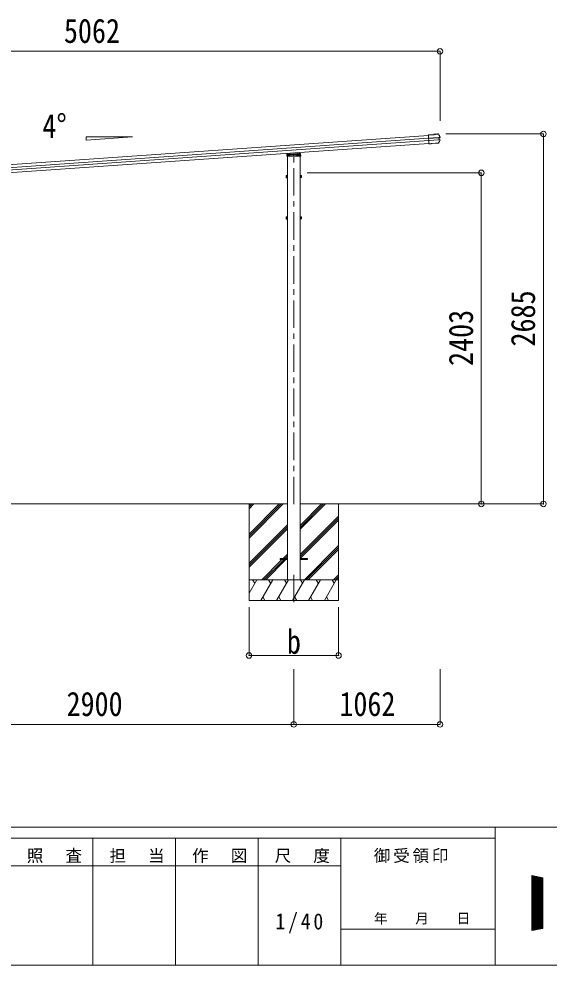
# Model space of a CAD drawing. Units: millimetres at full size, sheet at 1:40. Extents: x -11243 to 11243, y -7760 to 7760.
# Drawn here: x 3664 to 7514, y -7760 to -893 of the extents above; entities that cross this region are included whole.
import ezdxf
from ezdxf.enums import TextEntityAlignment as Align

# ---------------------------------------------------------------- set-up
doc = ezdxf.new("R2010")
doc.units = ezdxf.units.MM
doc.header["$LTSCALE"] = 40
doc.header["$PDMODE"] = 32
doc.header["$PDSIZE"] = 40
doc.linetypes.add('CHAIN1', pattern=[8, 5, -1, 1, -1])
doc.linetypes.add('DASHED1', pattern=[1.8, 1.2, -0.6])
for name, color, linetype, lineweight in [('0-0_0', 7, 'Continuous', 9), ('0-1_本体', 5, 'CHAIN1', 9), ('0-3_ELV2', 4, 'Continuous', 9), ('0-6_OTH_LINE', 6, 'Continuous', 9), ('0-7_SHAPE', 4, 'Continuous', 9), ('F-0_240', 7, 'Continuous', 9)]:
    doc.layers.add(name, color=color, linetype=linetype, lineweight=lineweight)
doc.styles.add('ＭＳ ゴシック', font='')
doc.styles.get('ＭＳ ゴシック').set_extended_font_data('MS Gothic')

msp = doc.modelspace()

# ---------------------------------------------------------------- linework, layer by layer
at = {"layer": '0-0_0'}
for p, q in [((2806.7, -4413.22), (5613.7, -4413.22)), ((5335.2, -4413.22), (5335.2, -5113.22)), ((5335.2, -4632.2), (5554.18, -4413.22)), ((5335.2, -4646.34), (5568.32, -4413.22)), ((5335.2, -4660.48), (5582.46, -4413.22)), ((5335.2, -4448.35), (5370.33, -4413.22)), ((5335.2, -4434.21), (5356.18, -4413.22)), ((5335.2, -4420.07), (5342.04, -4413.22)), ((5706.7, -4597.35), (5890.83, -4413.22)), ((5706.7, -4583.21), (5876.68, -4413.22)), ((5706.7, -4569.07), (5862.54, -4413.22)), ((5706.7, -4413.22), (7137.54, -4413.22)), ((5985.2, -4413.22), (5985.2, -5113.22)), ((5706.7, -4781.2), (5985.2, -4502.7)), ((5706.7, -4795.34), (5985.2, -4516.84)), ((5707.46, -4808.72), (5985.2, -4530.99)), ((5335.2, -4844.33), (5613.7, -4565.83)), ((5335.2, -4858.47), (5613.7, -4579.98)), ((5335.2, -4872.62), (5613.7, -4594.12)), ((5736.8, -4963.22), (5985.2, -4714.83)), ((5750.95, -4963.22), (5985.2, -4728.97)), ((5442.58, -4963.22), (5613.7, -4792.11)), ((5582.94, -4808.72), (5613.7, -4777.96)), ((5765.09, -4963.22), (5985.2, -4743.12)), ((5428.44, -4963.22), (5573.94, -4817.72)), ((5456.72, -4963.22), (5602.22, -4817.72)), ((5948.94, -4963.22), (5985.2, -4926.96)), ((5963.08, -4963.22), (5985.2, -4941.11)), ((5335.2, -4963.22), (5985.2, -4963.22)), ((5335.2, -5060.47), (5391.34, -4963.22)), ((5376.34, -4989.2), (5361.34, -4963.22)), ((5420.21, -5113.22), (5506.81, -4963.22)), ((5491.81, -4989.2), (5476.81, -4963.22)), ((5535.68, -5113.22), (5622.28, -4963.22)), ((5607.28, -4989.2), (5592.28, -4963.22)), ((5651.15, -5113.22), (5737.75, -4963.22)), ((5722.75, -4989.2), (5707.75, -4963.22)), ((5766.62, -5113.22), (5853.22, -4963.22)), ((5838.22, -4989.2), (5823.22, -4963.22)), ((5882.09, -5113.22), (5968.69, -4963.22)), ((5938.69, -4963.22), (5953.69, -4989.2)), ((5977.22, -4963.22), (5985.2, -4955.25)), ((5335.2, -5113.22), (5985.2, -5113.22)), ((5435.21, -5087.24), (5450.21, -5113.22)), ((5550.68, -5087.24), (5565.68, -5113.22)), ((5666.15, -5087.24), (5681.15, -5113.22)), ((5781.62, -5087.24), (5796.62, -5113.22)), ((5897.09, -5087.24), (5912.09, -5113.22))]:
    msp.add_line(p, q, dxfattribs=at)
at = {"layer": '0-1_本体'}
for p, q in [((5660.2, -4415.72), (5660.2, -1855.04)), ((5660.2, -4927.09), (5660.2, -5156.09))]:
    msp.add_line(p, q, dxfattribs=at)
at = {"layer": '0-3_ELV2'}
for p, q in [((6637.41, -1738.81), (1774.85, -2078.83)), ((6638.83, -1759.12), (1776.27, -2099.14)), ((6640.04, -1776.36), (1777.47, -2116.38)), ((6676.49, -1732.89), (6637.19, -1735.64)), ((6641.7, -1800.08), (6637.19, -1735.64)), ((6637.29, -1737.14), (6678.09, -1734.29)), ((6638.86, -1759.6), (6711.77, -1754.5)), ((6711.86, -1755.73), (6638.95, -1760.83)), ((6712.83, -1769.6), (6639.92, -1774.7)), ((6640.01, -1775.93), (6712.91, -1770.83)), ((6689.05, -1727.6), (6676.19, -1728.5)), ((6676.19, -1728.5), (6676.49, -1732.89)), ((6689.16, -1729.1), (6677.79, -1729.9)), ((6678.09, -1734.29), (6677.79, -1729.9)), ((6677.79, -1729.9), (6678.37, -1730.49)), ((6678.81, -1734.91), (6678.09, -1734.29)), ((6689.17, -1729.13), (6687.86, -1729.22)), ((6687.86, -1729.22), (6688, -1731.19)), ((6688, -1731.19), (6704.96, -1730)), ((6689.16, -1729.1), (6689.05, -1727.6)), ((6689.05, -1727.6), (6689.26, -1728.2)), ((6689.16, -1729.1), (6689.17, -1729.13)), ((6689.17, -1729.13), (6689.2, -1729.6)), ((6703.55, -1728.6), (6689.2, -1729.6)), ((6693.38, -1729.31), (6693.49, -1730.8)), ((6699.47, -1730.38), (6699.37, -1728.89)), ((6703.3, -1727.22), (6703.42, -1726.6)), ((6708.59, -1726.24), (6703.42, -1726.6)), ((6703.55, -1728.6), (6703.52, -1728.13)), ((6704.96, -1730), (6704.82, -1728.04)), ((6713.26, -1754.39), (6714.18, -1754.33)), ((6713.63, -1755.72), (6714.14, -1755.68)), ((6713.81, -1770.71), (6714.04, -1770.69)), ((6720.09, -1752.75), (6714.18, -1754.33)), ((6714.18, -1754.33), (6715.32, -1770.66)), ((6714.41, -1770.73), (6715.32, -1770.66)), ((6715.09, -1769.33), (6714.58, -1769.36)), ((6714.84, -1755.52), (6715.76, -1755.46)), ((6715.32, -1770.66), (6721.36, -1771.4)), ((6715.81, -1769.39), (6716.73, -1769.33)), ((6641.46, -1796.67), (1778.89, -2136.69)), ((6658.35, -1797.41), (6641.59, -1798.59)), ((6649.15, -1799.16), (6641.67, -1799.69)), ((6658.45, -1798.91), (6641.7, -1800.08)), ((6649.18, -1799.56), (6649.07, -1798.06)), ((6658.35, -1797.41), (6658.52, -1797.03)), ((6658.35, -1797.41), (6658.45, -1798.91)), ((6658.45, -1798.91), (6658.63, -1798.53)), ((6658.52, -1797.03), (6664.51, -1796.61)), ((6658.52, -1797.03), (6658.63, -1798.53)), ((6658.63, -1798.53), (6664.61, -1798.11)), ((6664.51, -1796.61), (6664.73, -1796.97)), ((6711.8, -1793.68), (6664.73, -1796.97)), ((6664.73, -1796.97), (6664.84, -1798.47)), ((6710.98, -1795.24), (6664.84, -1798.47)), ((5611.26, -1877.65), (5660.2, -1874.23)), ((5611.78, -1869.15), (5660.2, -1865.76)), ((5613.7, -4963.22), (5613.7, -1888.16)), ((5660.2, -1865.76), (5708.61, -1869.15)), ((5660.2, -1865.76), (5660.2, -1866.7)), ((5660.2, -1874.23), (5709.13, -1877.65)), ((5660.2, -1874.23), (5660.2, -1875.17)), ((5690.01, -1863.23), (5690.3, -1867.87)), ((5706.7, -4963.22), (5706.7, -1888.16)), ((5709.54, -1870.08), (5710.65, -1888.16)), ((5605, -2031.46), (5605.58, -2030.45)), ((5605, -2031.46), (5605, -2044.46)), ((5605, -2044.46), (5605.58, -2045.47)), ((5610.5, -2030.45), (5605.58, -2030.45)), ((5610.5, -2034.21), (5605.58, -2034.21)), ((5610.5, -2041.71), (5605.58, -2041.71)), ((5610.5, -2045.47), (5605.58, -2045.47)), ((5610.49, -2038.26), (5612.1, -2038.26)), ((5610.5, -2030.25), (5610.5, -2045.27)), ((5612.1, -2030.71), (5610.5, -2030.71)), ((5610.5, -2037.26), (5612.1, -2037.26)), ((5610.5, -2044.81), (5612.1, -2044.81)), ((5708.3, -2030.71), (5709.9, -2030.71)), ((5709.9, -2037.26), (5708.3, -2037.26)), ((5709.9, -2038.26), (5708.3, -2038.26)), ((5709.9, -2044.81), (5708.3, -2044.81)), ((5709.9, -2030.25), (5709.9, -2045.27)), ((5709.9, -2030.25), (5714.81, -2030.25)), ((5709.9, -2034.01), (5714.81, -2034.01)), ((5709.9, -2041.51), (5714.81, -2041.51)), ((5709.9, -2045.27), (5714.81, -2045.27)), ((5715.4, -2031.26), (5714.81, -2030.25)), ((5715.4, -2044.26), (5714.81, -2045.27)), ((5715.4, -2031.26), (5715.4, -2044.26)), ((5605, -2331.46), (5605.58, -2330.45)), ((5605, -2331.46), (5605, -2344.46)), ((5610.5, -2330.45), (5605.58, -2330.45)), ((5610.5, -2334.21), (5605.58, -2334.21)), ((5610.5, -2330.25), (5610.5, -2345.27)), ((5612.1, -2330.71), (5610.5, -2330.71)), ((5708.3, -2330.71), (5709.9, -2330.71)), ((5709.9, -2330.25), (5709.9, -2345.27)), ((5709.9, -2330.25), (5714.81, -2330.25)), ((5709.9, -2334.01), (5714.81, -2334.01)), ((5715.4, -2331.26), (5714.81, -2330.25)), ((5715.4, -2331.26), (5715.4, -2344.26)), ((5605, -2344.46), (5605.58, -2345.47)), ((5610.5, -2341.71), (5605.58, -2341.71)), ((5610.5, -2345.47), (5605.58, -2345.47)), ((5610.49, -2338.26), (5612.1, -2338.26)), ((5610.5, -2337.26), (5612.1, -2337.26)), ((5610.5, -2344.81), (5612.1, -2344.81)), ((5709.9, -2337.26), (5708.3, -2337.26)), ((5709.9, -2338.26), (5708.3, -2338.26)), ((5709.9, -2344.81), (5708.3, -2344.81)), ((5709.9, -2341.51), (5714.81, -2341.51)), ((5709.9, -2345.27), (5714.81, -2345.27)), ((5715.4, -2344.26), (5714.81, -2345.27)), ((5560.2, -4808.72), (5613.7, -4808.72)), ((5760.2, -4808.72), (5706.7, -4808.72))]:
    msp.add_line(p, q, dxfattribs=at)
at = {"layer": '0-3_ELV2', "linetype": 'DASHED1'}
for p, q in [((5611.33, -1877.66), (5709.06, -1877.66)), ((5613.8, -1871.01), (5612.75, -1888.16)), ((5613.22, -1880.46), (5618.2, -1880.46)), ((5613.27, -1879.66), (5707.12, -1879.66)), ((5660.2, -1876.24), (5613.28, -1879.52)), ((5660.2, -1867.77), (5613.8, -1871.01)), ((5617, -1870.79), (5617, -1884.43)), ((5617, -1884.43), (5618, -1886.16)), ((5702.4, -1886.16), (5618, -1886.16)), ((5618.2, -1870.7), (5618.2, -1886.16)), ((5619.7, -1879.07), (5619.7, -1886.16)), ((5622.8, -1879.66), (5622.8, -1886.16)), ((5622.92, -1879.66), (5622.92, -1886.16)), ((5623.2, -1878.82), (5623.2, -1886.16)), ((5623.2, -1884.43), (5626.2, -1884.43)), ((5626.2, -1878.61), (5626.2, -1886.16)), ((5629.44, -1878.6), (5630.12, -1867.41)), ((5632.13, -1867.27), (5630.86, -1888.16)), ((5634.2, -1877.66), (5634.2, -1879.66)), ((5638.7, -1880.46), (5638.7, -1877.74)), ((5640.2, -1880.46), (5638.7, -1880.46)), ((5640.2, -1877.63), (5640.2, -1880.46)), ((5706.59, -1871.01), (5660.2, -1867.77)), ((5707.11, -1879.52), (5660.2, -1876.24)), ((5680.2, -1880.46), (5680.2, -1877.63)), ((5680.2, -1880.46), (5681.7, -1880.46)), ((5681.7, -1877.74), (5681.7, -1880.46)), ((5686.2, -1879.66), (5686.2, -1877.66)), ((5688.02, -1863.37), (5689.53, -1888.16)), ((5690.3, -1867.87), (5690.95, -1878.6)), ((5694.2, -1878.61), (5694.2, -1886.16)), ((5694.2, -1884.43), (5697.2, -1884.43)), ((5697.2, -1878.82), (5697.2, -1886.16)), ((5697.47, -1879.66), (5697.47, -1886.16)), ((5697.6, -1879.66), (5697.6, -1886.16)), ((5700.7, -1879.07), (5700.7, -1886.16)), ((5702.2, -1870.7), (5702.2, -1886.16)), ((5702.2, -1880.46), (5707.17, -1880.46)), ((5702.4, -1886.16), (5703.4, -1884.43)), ((5703.4, -1870.79), (5703.4, -1884.43)), ((5707.64, -1888.16), (5706.59, -1871.01))]:
    msp.add_line(p, q, dxfattribs=at)
at = {"layer": '0-3_ELV2'}
for points in [[(6709.02, -1727.71), (6703.52, -1728.1), (6703.42, -1726.6)], [(6704.82, -1728.04), (6703.52, -1728.13), (6703.52, -1728.1)], [(6710.17, -1728.37), (6715.69, -1739.59), (6720.93, -1750.96)], [(6722.37, -1773.27), (6717.2, -1783.53), (6711.8, -1793.68)], [(6720.48, -1754.2), (6715.76, -1755.46), (6716.73, -1769.33), (6721.54, -1769.92)], [(6664.51, -1796.61), (6664.61, -1798.11), (6664.84, -1798.47)], [(5710.65, -1888.16), (5609.75, -1888.16), (5610.85, -1870.08)], [(5613.7, -2029.26), (5612.1, -2029.26), (5612.1, -2046.26), (5613.7, -2046.26)], [(5706.7, -2029.26), (5708.3, -2029.26), (5708.3, -2046.26), (5706.7, -2046.26)], [(5613.7, -2329.26), (5612.1, -2329.26), (5612.1, -2346.26), (5613.7, -2346.26)], [(5706.7, -2329.26), (5708.3, -2329.26), (5708.3, -2346.26), (5706.7, -2346.26)], [(5560.2, -4808.72), (5560.2, -4817.72), (5613.7, -4817.72)], [(5760.2, -4808.72), (5760.2, -4817.72), (5706.7, -4817.72)]]:
    msp.add_lwpolyline(points, dxfattribs=at)
for centre, radius, start, end in [((6708.82, -1729.42), 3.19, 26.86597, 94.02466), ((6709.11, -1728.91), 1.2, 26.89869, 94.02902), ((6263.83, -1954.8), 502, 24.03393, 26.8619), ((6272.75, -1553.39), 502, 331.41438, 333.93986), ((6719.75, -1751.49), 1.3, 285.12702, 24.10936), ((6719.75, -1751.49), 2.8, 285, 24.03393), ((6721.2, -1772.7), 1.3, 333.87402, 82.86161), ((6721.2, -1772.69), 2.8, 333.93986, 83), ((6710.76, -1792.05), 3.19, 273.987, 331.41712), ((5611.33, -1878.65), 1, 94, 176.5), ((5611.85, -1870.14), 1, 94, 176.5), ((5708.54, -1870.14), 1, 3.5, 86), ((5709.06, -1878.65), 1, 3.5, 86), ((5617.41, -2037.96), 12.42, 162.41205, 197.58795), ((5608.32, -2032.33), 3.32, 145.61575, 214.38425), ((5608.32, -2043.59), 3.32, 145.61575, 214.38425), ((5712.07, -2032.13), 3.32, 325.61575, 34.38425), ((5712.07, -2043.39), 3.32, 325.61575, 34.38425), ((5702.98, -2037.76), 12.42, 342.41205, 17.58795), ((5617.41, -2337.96), 12.42, 162.41205, 197.58795), ((5608.32, -2332.33), 3.32, 145.61575, 214.38425), ((5712.07, -2332.13), 3.32, 325.61575, 34.38425), ((5702.98, -2337.76), 12.42, 342.41205, 17.58795), ((5608.32, -2343.59), 3.32, 145.61575, 214.38425), ((5712.07, -2343.39), 3.32, 325.61575, 34.38425)]:
    msp.add_arc(centre, radius, start, end, dxfattribs=at)
at = {"layer": '0-3_ELV2', "linetype": 'DASHED1'}
for centre, start, end in [((5611.33, -1878.66), 90, 176.5), ((5709.06, -1878.66), 3.5, 90)]:
    msp.add_arc(centre, 1, start, end, dxfattribs=at)
at = {"layer": '0-3_ELV2'}
for centre, major_axis, ratio, start_param, end_param in [((6678.45, -1731.68), (-0.08, 1.2), 0.052408, 5.1044164, 6.2220988), ((6667.63, -1923.67), (-34.91, 499.28), 0.052408, 5.0964197, 5.1044164), ((6689.48, -1731.39), (-0.22, 3.19), 0.016053, 5.3122341, 6.2220988), ((6703.53, -1730.41), (-0.22, 3.19), 0.016053, 0.0610865, 0.9709512), ((6711.79, -1754.79), (1.5, 0.1), 0.19438, 0.8222243, 1.5707963), ((6711.9, -1756.31), (2.99, 0.21), 0.19438, 0.9410649, 1.5707963), ((6711.79, -1754.79), (1.48, 0.4), 0.014741, 0.0756738, 0.8193583), ((6712.79, -1769.02), (2.99, 0.21), 0.19438, 4.712389, 5.3421204), ((6712.89, -1770.54), (1.5, 0.1), 0.19438, 4.712389, 5.3570179), ((6712.89, -1770.54), (1.52, -0.19), 0.014741, 5.567803, 6.2075115), ((6711.9, -1756.32), (2.95, 0.79), 0.014741, 0.0756738, 0.7041788), ((6712.79, -1769.01), (3.03, -0.37), 0.014741, 5.5790065, 6.2075115)]:
    msp.add_ellipse(centre, major_axis=major_axis, ratio=ratio, start_param=start_param, end_param=end_param, dxfattribs=at)
at = {"layer": '0-6_OTH_LINE'}
for p, q in [((6721.98, -1128.14), (1660.14, -1128.14)), ((6721.98, -1128.14), (6721.98, -1633.11)), ((7472.91, -1728.14), (6763.97, -1728.14)), ((7472.91, -4413.22), (7472.91, -1728.14)), ((7021.91, -2010.46), (5756.7, -2010.46)), ((7021.91, -2010.46), (7021.91, -4413.22)), ((7472.91, -4413.22), (5756.7, -4413.22)), ((7021.91, -4413.22), (6763.97, -4413.22)), ((5335.2, -5513.21), (5335.2, -5163.23)), ((5985.2, -5513.21), (5985.2, -5163.23)), ((5335.2, -5513.21), (5985.2, -5513.21)), ((5660.1, -6013.23), (5660.1, -5613.23)), ((6722.1, -6013.23), (6722.1, -5613.23)), ((2760.1, -6013.23), (5660.1, -6013.23)), ((5660.1, -6013.23), (6722.1, -6013.23))]:
    msp.add_line(p, q, dxfattribs=at)
for p in [(6721.98, -1128.14), (7472.91, -1728.14), (7021.91, -2010.46), (7021.91, -4413.22), (7472.91, -4413.22), (5335.2, -5513.21), (5985.2, -5513.21), (5660.1, -6013.23), (6722.1, -6013.23)]:
    msp.add_point(p, dxfattribs=at)
at = {"layer": '0-7_SHAPE'}
for p, q in [((4152.94, -1749.76), (4488.94, -1749.76)), ((4152.94, -1773.26), (4152.94, -1749.76)), ((4488.94, -1749.76), (4152.94, -1773.26))]:
    msp.add_line(p, q, dxfattribs=at)
at = {"layer": 'F-0_240', "color": 5}
for p, q in [((-11242.74, -6760), (10677.26, -6760)), ((7121.58, -6760), (7121.58, -7760)), ((-11242.74, -6840), (7121.58, -6840)), ((4201.58, -6840), (4201.58, -7760)), ((4801.58, -6840), (4801.58, -7760)), ((5401.58, -6840), (5401.58, -7760)), ((6001.58, -6840), (6001.58, -7760)), ((3601.58, -7040), (6001.58, -7040)), ((6001.58, -7500), (7121.58, -7500)), ((-11242.74, -7760), (10677.26, -7760))]:
    msp.add_line(p, q, dxfattribs=at)
at = {"layer": 'F-0_240'}
for p, q in [((7388.19, -7110.13), (7468.19, -7126.8)), ((7388.19, -7110.13), (7388.19, -7510.13)), ((7388.19, -7113.9), (7406.26, -7113.9)), ((7388.19, -7117.9), (7425.46, -7117.9)), ((7388.19, -7121.9), (7444.66, -7121.9)), ((7388.19, -7125.9), (7463.86, -7125.9)), ((7388.19, -7129.9), (7468.19, -7129.9)), ((7388.19, -7133.9), (7468.19, -7133.9)), ((7388.19, -7137.9), (7468.19, -7137.9)), ((7390.57, -7509.64), (7390.57, -7110.63)), ((7394.57, -7508.81), (7394.57, -7111.46)), ((7398.57, -7507.97), (7398.57, -7112.29)), ((7402.57, -7507.14), (7402.57, -7113.13)), ((7406.57, -7506.31), (7406.57, -7113.96)), ((7410.57, -7505.47), (7410.57, -7114.79)), ((7414.57, -7504.64), (7414.57, -7115.63)), ((7418.57, -7503.81), (7418.57, -7116.46)), ((7422.57, -7502.97), (7422.57, -7117.29)), ((7426.57, -7502.14), (7426.57, -7118.13)), ((7430.57, -7501.31), (7430.57, -7118.96)), ((7434.57, -7500.47), (7434.57, -7119.79)), ((7438.57, -7499.64), (7438.57, -7120.63)), ((7442.57, -7498.81), (7442.57, -7121.46)), ((7446.57, -7497.97), (7446.57, -7122.29)), ((7450.57, -7497.14), (7450.57, -7123.13)), ((7454.57, -7496.31), (7454.57, -7123.96)), ((7458.57, -7495.47), (7458.57, -7124.79)), ((7462.57, -7494.64), (7462.57, -7125.63)), ((7466.57, -7493.81), (7466.57, -7126.46)), ((7468.19, -7126.8), (7468.19, -7493.47)), ((7388.19, -7141.9), (7468.19, -7141.9)), ((7388.19, -7145.9), (7468.19, -7145.9)), ((7388.19, -7149.9), (7468.19, -7149.9)), ((7388.19, -7153.9), (7468.19, -7153.9)), ((7388.19, -7157.9), (7468.19, -7157.9)), ((7388.19, -7161.9), (7468.19, -7161.9)), ((7388.19, -7165.9), (7468.19, -7165.9)), ((7388.19, -7169.9), (7468.19, -7169.9)), ((7388.19, -7173.9), (7468.19, -7173.9)), ((7388.19, -7177.9), (7468.19, -7177.9)), ((7388.19, -7181.9), (7468.19, -7181.9)), ((7388.19, -7185.9), (7468.19, -7185.9)), ((7388.19, -7189.9), (7468.19, -7189.9)), ((7388.19, -7193.9), (7468.19, -7193.9)), ((7388.19, -7197.9), (7468.19, -7197.9)), ((7388.19, -7201.9), (7468.19, -7201.9)), ((7388.19, -7205.9), (7468.19, -7205.9)), ((7388.19, -7209.9), (7468.19, -7209.9)), ((7388.19, -7213.9), (7468.19, -7213.9)), ((7388.19, -7217.9), (7468.19, -7217.9)), ((7388.19, -7221.9), (7468.19, -7221.9)), ((7388.19, -7225.9), (7468.19, -7225.9)), ((7388.19, -7229.9), (7468.19, -7229.9)), ((7388.19, -7233.9), (7468.19, -7233.9)), ((7388.19, -7237.9), (7468.19, -7237.9)), ((7388.19, -7241.9), (7468.19, -7241.9)), ((7388.19, -7245.9), (7468.19, -7245.9)), ((7388.19, -7249.9), (7468.19, -7249.9)), ((7388.19, -7253.9), (7468.19, -7253.9)), ((7388.19, -7257.9), (7468.19, -7257.9)), ((7388.19, -7261.9), (7468.19, -7261.9)), ((7388.19, -7265.9), (7468.19, -7265.9)), ((7388.19, -7269.9), (7468.19, -7269.9)), ((7388.19, -7273.9), (7468.19, -7273.9)), ((7388.19, -7277.9), (7468.19, -7277.9)), ((7388.19, -7281.9), (7468.19, -7281.9)), ((7388.19, -7285.9), (7468.19, -7285.9)), ((7388.19, -7289.9), (7468.19, -7289.9)), ((7388.19, -7293.9), (7468.19, -7293.9)), ((7388.19, -7297.9), (7468.19, -7297.9)), ((7388.19, -7301.9), (7468.19, -7301.9)), ((7388.19, -7305.9), (7468.19, -7305.9)), ((7388.19, -7309.9), (7468.19, -7309.9)), ((7388.19, -7313.9), (7468.19, -7313.9)), ((7388.19, -7317.9), (7468.19, -7317.9)), ((7388.19, -7321.9), (7468.19, -7321.9)), ((7388.19, -7325.9), (7468.19, -7325.9)), ((7388.19, -7329.9), (7468.19, -7329.9)), ((7388.19, -7333.9), (7468.19, -7333.9)), ((7388.19, -7337.9), (7468.19, -7337.9)), ((7388.19, -7341.9), (7468.19, -7341.9)), ((7388.19, -7345.9), (7468.19, -7345.9)), ((7388.19, -7349.9), (7468.19, -7349.9)), ((7388.19, -7353.9), (7468.19, -7353.9)), ((7388.19, -7357.9), (7468.19, -7357.9)), ((7388.19, -7361.9), (7468.19, -7361.9)), ((7388.19, -7365.9), (7468.19, -7365.9)), ((7388.19, -7369.9), (7468.19, -7369.9)), ((7388.19, -7373.9), (7468.19, -7373.9)), ((7388.19, -7377.9), (7468.19, -7377.9)), ((7388.19, -7381.9), (7468.19, -7381.9)), ((7388.19, -7385.9), (7468.19, -7385.9)), ((7388.19, -7389.9), (7468.19, -7389.9)), ((7388.19, -7393.9), (7468.19, -7393.9)), ((7388.19, -7397.9), (7468.19, -7397.9)), ((7388.19, -7401.9), (7468.19, -7401.9)), ((7388.19, -7405.9), (7468.19, -7405.9)), ((7388.19, -7409.9), (7468.19, -7409.9)), ((7388.19, -7413.9), (7468.19, -7413.9)), ((7388.19, -7417.9), (7468.19, -7417.9)), ((7388.19, -7421.9), (7468.19, -7421.9)), ((7388.19, -7425.9), (7468.19, -7425.9)), ((7388.19, -7429.9), (7468.19, -7429.9)), ((7388.19, -7433.9), (7468.19, -7433.9)), ((7388.19, -7437.9), (7468.19, -7437.9)), ((7388.19, -7441.9), (7468.19, -7441.9)), ((7388.19, -7445.9), (7468.19, -7445.9)), ((7388.19, -7449.9), (7468.19, -7449.9)), ((7388.19, -7453.9), (7468.19, -7453.9)), ((7388.19, -7457.9), (7468.19, -7457.9)), ((7388.19, -7461.9), (7468.19, -7461.9)), ((7388.19, -7465.9), (7468.19, -7465.9)), ((7388.19, -7469.9), (7468.19, -7469.9)), ((7388.19, -7473.9), (7468.19, -7473.9)), ((7388.19, -7477.9), (7468.19, -7477.9)), ((7388.19, -7481.9), (7468.19, -7481.9)), ((7388.19, -7485.9), (7468.19, -7485.9)), ((7388.19, -7489.9), (7468.19, -7489.9)), ((7468.19, -7493.47), (7388.19, -7510.13)), ((7388.19, -7493.9), (7466.13, -7493.9)), ((7388.19, -7497.9), (7446.93, -7497.9)), ((7388.19, -7501.9), (7427.73, -7501.9)), ((7388.19, -7505.9), (7408.53, -7505.9)), ((7388.19, -7509.9), (7389.33, -7509.9))]:
    msp.add_line(p, q, dxfattribs=at)

# ---------------------------------------------------------------- texts
at = {"layer": '0-6_OTH_LINE', "color": 7, "style": 'ＭＳ ゴシック', "width": 0.85}
for s, p in [('5062', (3991.06, -1120.14)), ('b', (5610.2, -5553.21)), ('2900', (4010.1, -6005.23)), ('1062', (5991.1, -6005.23))]:
    msp.add_text(s, height=176, dxfattribs=at).set_placement(p, align=Align.BOTTOM_LEFT)
for s, p in [('2685', (7464.91, -3270.68)), ('2403', (7013.91, -3411.84))]:
    msp.add_text(s, height=176, rotation=90, dxfattribs=at).set_placement(p, align=Align.BOTTOM_LEFT)
at = {"layer": '0-7_SHAPE', "color": 7, "style": 'ＭＳ ゴシック', "width": 0.85}
msp.add_text('4°', height=176, dxfattribs=at).set_placement((3834.65, -1810.98), align=Align.BOTTOM_LEFT)
at = {"layer": 'F-0_240', "style": 'ＭＳ ゴシック'}
msp.add_text('年\u3000\u3000月\u3000\u3000日', height=73.31, dxfattribs=at).set_placement((6241.58, -7480), align=Align.BOTTOM_LEFT)
at = {"layer": 'F-0_240', "attachment_point": 7, "style": 'ＭＳ ゴシック'}
for s, insert, char_height in [('\\T1.17;照\u3000査', (3721.58, -7020), 87.98), ('\\T1.17;担\u3000当', (4321.58, -7020), 87.98), ('\\T1.17;作\u3000図', (4921.58, -7020), 87.98), ('\\T1.17;尺\u3000度', (5521.58, -7020), 87.98), ('\\T1.17;御受領印', (6241.58, -7020), 87.98), ('\\T1.28;\\W0.9;1/40', (5526.58, -7530), 117.3)]:
    msp.add_mtext(s, dxfattribs=dict(at, insert=insert, char_height=char_height))

doc.saveas('drawing.dxf')
